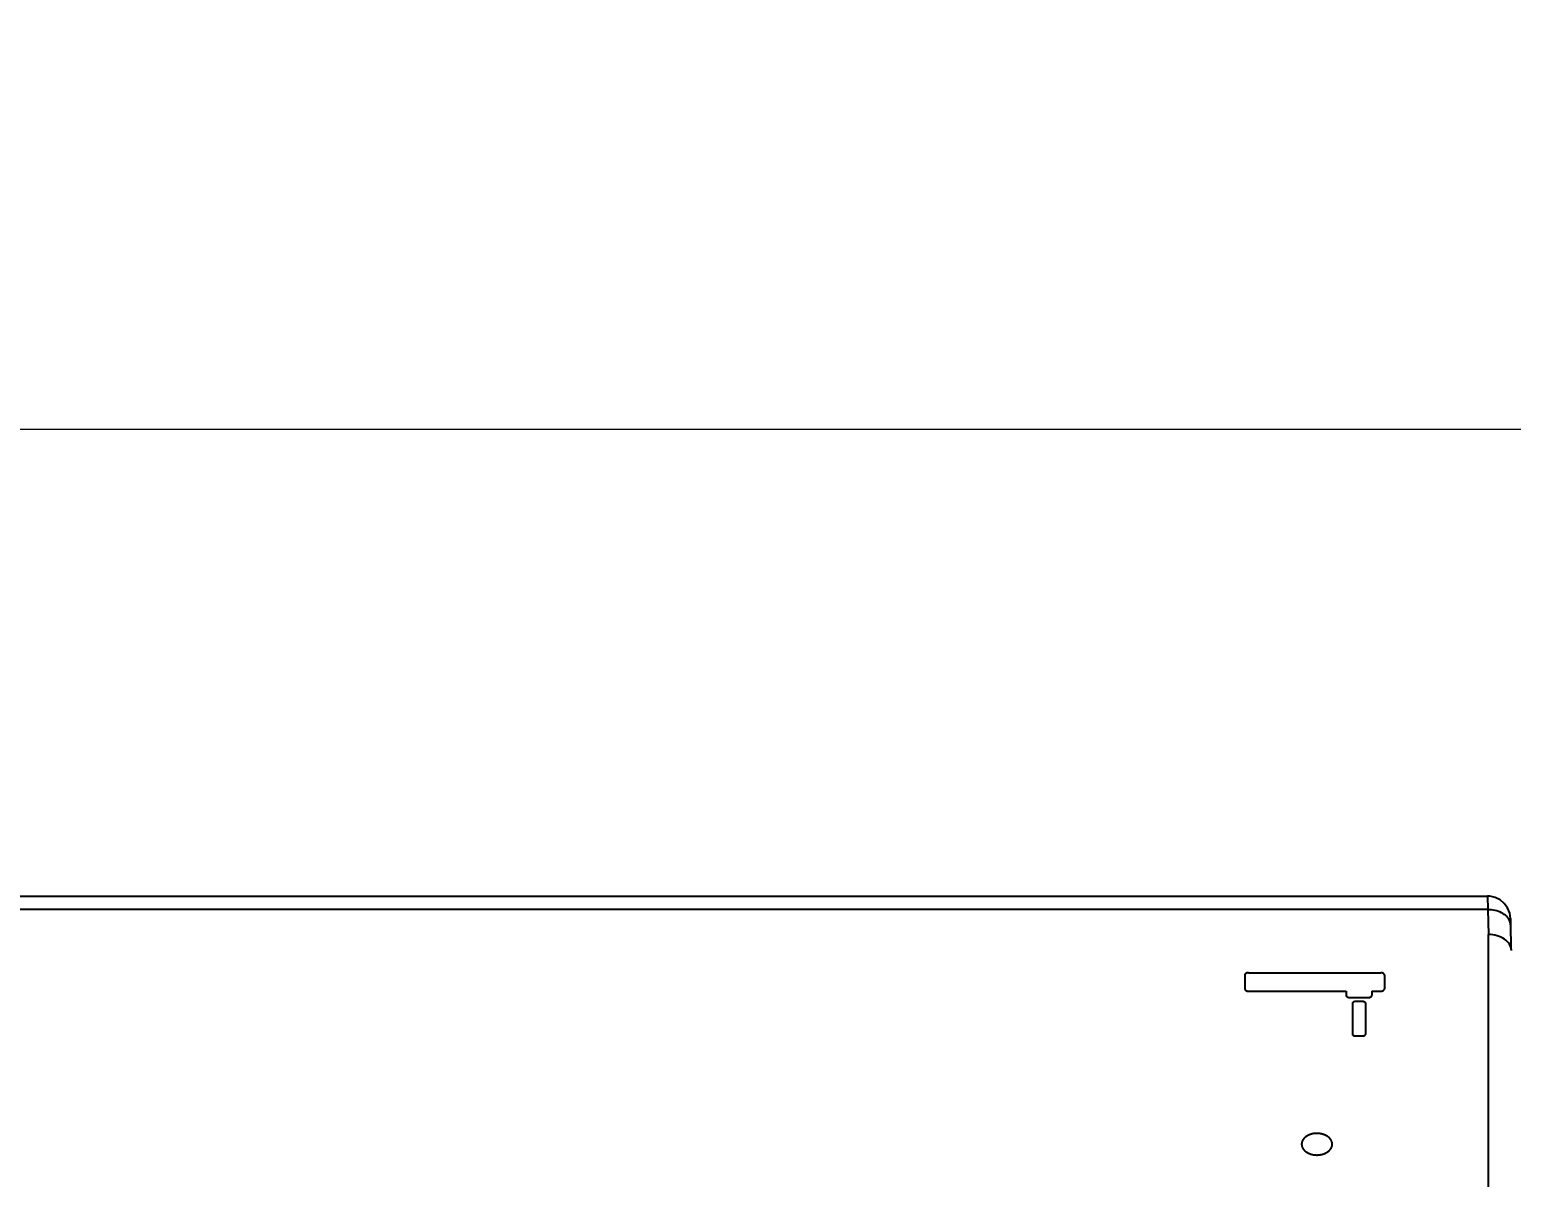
# Model space of a CAD drawing. Extents: x 300 to 2828, y 64 to 1916.
# Drawn here: x 1605.1 to 1701.6, y 659.4 to 734.2 of the extents above; entities that cross this region are included whole.
import ezdxf

# ---------------------------------------------------------------- set-up
doc = ezdxf.new("R2010")
doc.units = 0
doc.header["$LTSCALE"] = 10
doc.header["$MEASUREMENT"] = 0
doc.header["$PDMODE"] = 3
doc.header["$PDSIZE"] = -10
doc.layers.get('0').update_dxf_attribs({"linetype": 'CONTINUOUS'})
doc.layers.get('DEFPOINTS').update_dxf_attribs({"linetype": 'CONTINUOUS'})
doc.layers.add('DEF_LAYER_ASSEM_MEMBER', color=7, linetype='CONTINUOUS')
doc.styles.add('Daelim Dimension', font='')
doc.styles.get('Daelim Dimension').set_extended_font_data('나눔고딕')
doc.dimstyles.new('DEFAULT', dxfattribs={"dimscale": 2, "dimtxt": 2, "dimasz": 2, "dimexe": 0, "dimexo": 2, "dimgap": 1, "dimtad": 1, "dimdec": 1, "dimzin": 9, "dimdsep": 46, "dimtxsty": 'Daelim Dimension', "dimcen": 0.5, "dimclrd": 252, "dimclre": 252, "dimclrt": 3, "dimadec": 1, "dimazin": 0, "dimtfac": 1, "dimtdec": 1, "dimtix": 1, "dimtmove": 0, "dimatfit": 3, "dimfxl": 1, "dimtolj": 1, "dimtzin": 1, "dimlwd": 9, "dimlwe": 9, "dimarcsym": 0})

# ---------------------------------------------------------------- blocks, each defined once
blk = doc.blocks.new('*D5')
at = {"color": 5, "lineweight": 9, "ltscale": 0.5, "transparency": 16777216}
for p, q in [((1370.670260730747, 679.575548913368), (1370.670260730747, 710.1717796433732)), ((1734.270260730746, 679.575548913368), (1734.270260730746, 710.1717796433732)), ((1378.670260730747, 708.1717796433732), (1726.270260730746, 708.1717796433732))]:
    blk.add_line(p, q, dxfattribs=at)
at = {"color": 5, "ltscale": 0.5, "transparency": 16777216}
for points in [[(1378.670260730747, 709.5051129767065), (1378.670260730747, 706.8384463100398), (1370.670260730747, 708.1717796433732)], [(1726.270260730746, 709.5051129767065), (1726.270260730746, 706.8384463100398), (1734.270260730746, 708.1717796433732)]]:
    blk.add_solid(points, dxfattribs=at)
at = {"layer": 'DEFPOINTS', "color": 0, "ltscale": 0.5, "transparency": 16777216}
for p in [(1734.270260730746, 708.1717796433732), (1370.670260730747, 675.575548913368), (1734.270260730746, 675.575548913368)]:
    blk.add_point(p, dxfattribs=at)
at = {"color": 7, "ltscale": 0.5, "transparency": 16777216, "insert": (1552.470260730747, 721.0730671970213), "char_height": 20, "attachment_point": 5, "style": 'Daelim Dimension'}
blk.add_mtext('\\A1;364', dxfattribs=at)

msp = doc.modelspace()

# ---------------------------------------------------------------- linework, layer by layer
at = {"layer": 'DEF_LAYER_ASSEM_MEMBER', "color": 7, "linetype": 'Continuous'}
for p, q in [((1404.859210964146, 677.7454735817682), (1700.080776868047, 677.7454735817682)), ((1701.584837481346, 676.1406795781681), (1701.579695103847, 676.3041600185679)), ((1701.580195491246, 676.2870326101684), (1701.584637631646, 676.1034220086681)), ((1701.580696469446, 676.2752585043681), (1701.580197979647, 676.2870304588678)), ((1701.580934936147, 676.2682581603681), (1701.580696469446, 676.2752585043681)), ((1701.586921213046, 676.0668445436681), (1701.580934936147, 676.2682581603681)), ((1701.584637631646, 676.1034220086681), (1701.588012602446, 675.976137460068)), ((1701.593150423546, 675.8464035684683), (1701.584837481346, 676.1406795781681)), ((1701.593086414746, 675.8464671723682), (1701.586921213046, 676.0668445436681))]:
    msp.add_line(p, q, dxfattribs=at)
at = {"layer": 'DEF_LAYER_ASSEM_MEMBER', "color": 9, "linetype": 'Continuous'}
for p, q in [((1700.080776868047, 677.7454735817682), (1700.093691571746, 676.8667909159681)), ((1700.093691612646, 676.8667909159681), (1404.836536661747, 676.8667909159681)), ((1700.093691612646, 676.8667909159681), (1700.136399925647, 675.2411418736683))]:
    msp.add_line(p, q, dxfattribs=at)
at = {"layer": 'DEF_LAYER_ASSEM_MEMBER', "color": 4, "linetype": 'Continuous'}
for p, q in [((1684.502744119747, 672.7593639467682), (1693.137765663446, 672.7591707930678)), ((1684.270260730746, 672.5949785661678), (1684.270260730746, 671.7172872049678)), ((1693.370234343246, 672.5947999326681), (1693.370343958747, 671.717301725168)), ((1684.502736765646, 671.5529018241682), (1690.874272041446, 671.5529018241682)), ((1690.874272041446, 671.5529018241682), (1690.874272041446, 671.2890619065683)), ((1691.073537214247, 671.148160151668), (1692.354618089047, 671.148160151668)), ((1691.968425107746, 670.875199589068), (1691.459760185546, 670.875199589068)), ((1692.553883261846, 671.5529018241682), (1693.137867924747, 671.5529018241682)), ((1692.553883261846, 671.5529018241682), (1692.553883261846, 671.2890619065683)), ((1691.277100443747, 670.7460396470678), (1691.277100443747, 668.772866069768)), ((1692.151084849547, 668.772866069768), (1692.151084849547, 670.7460396470678)), ((1691.459760185546, 668.6437061277684), (1691.968425107746, 668.6437061277684))]:
    msp.add_line(p, q, dxfattribs=at)
at = {"layer": 'DEF_LAYER_ASSEM_MEMBER', "color": 7, "linetype": 'Continuous'}
msp.add_lwpolyline([(1701.580213130547, 676.2871338418681), (1701.526832004246, 676.6441866531682), (1701.389946068847, 676.9776725652682), (1701.177794329746, 677.268500766068), (1700.902499974947, 677.5003818290679), (1700.580170947047, 677.6599062819678), (1700.227807196546, 677.7382517153683), (1700.080790537746, 677.745473725568)], dxfattribs=at)
msp.add_arc((1059.504223760347, 658.166156716768), 642.3322356246, 1.431112776301344, 1.577275858316592, dxfattribs=at)
at = {"layer": 'DEF_LAYER_ASSEM_MEMBER', "color": 9, "linetype": 'Continuous'}
for points, start_tangent, end_tangent in [([(1701.536390019146, 676.1157487622681), (1700.997884666347, 676.6648119814681), (1700.570615351846, 676.8183273122681), (1700.093691537546, 676.8667936573684)], (-0.3740589058926528, 0.9274049465699392), (-0.9999045210858861, -0.01381841930195999)), ([(1701.593119441447, 675.8475573898681), (1701.536390019146, 676.1157487622681)], (-0.02762031365430595, 0.9996184863604904), (-0.3740589058409969, 0.927404946590774)), ([(1700.136385367247, 646.9522533728682), (1700.136399925647, 675.2411418736683)], (4.948939580854895e-11, 1), (0.0001059302524354731, 0.9999999943893908)), ([(1701.636129297847, 674.2084260836682), (1701.514459173346, 674.6092285861678), (1701.187652995947, 674.9454468472682), (1700.704351455947, 675.1670827888684), (1700.136414484147, 675.2411418736683)], (-0.0248146620360747, 0.9996920688632253), (-0.9999560540009232, -0.009374970234777511))]:
    msp.add_spline(points, degree=3, dxfattribs=dict(at, start_tangent=start_tangent, end_tangent=end_tangent))
at = {"layer": 'DEF_LAYER_ASSEM_MEMBER', "color": 4, "linetype": 'Continuous'}
for points, start_tangent, end_tangent in [([(1684.502744119747, 672.7593639467682), (1684.480166633847, 672.7577991047683), (1684.468877890946, 672.7570166837681), (1684.463233519446, 672.7566254732683), (1684.457589147947, 672.756234262768), (1684.452159733847, 672.7550752798679), (1684.446730319647, 672.7539162969679), (1684.435871491346, 672.7515983311678), (1684.425012663146, 672.7492803652681), (1684.419583248946, 672.748121382368), (1684.414153834846, 672.746962399468), (1684.409146182746, 672.745079789368), (1684.404138530647, 672.743197179368), (1684.394123226446, 672.7394319592681), (1684.384107922246, 672.7356667391682), (1684.379100270146, 672.7337841291683), (1684.374092618047, 672.7319015190678), (1684.369625613947, 672.7293163617678), (1684.365158609746, 672.7267312044678), (1684.356224601547, 672.7215608898678), (1684.347290593346, 672.7163905752682), (1684.342823589247, 672.7138054178681), (1684.338356585147, 672.7112202605681), (1684.334756622247, 672.7081214472682), (1684.331156659446, 672.7050226339679), (1684.323956733746, 672.6988250072682), (1684.316756808047, 672.692627380568), (1684.313156845147, 672.6895285672681), (1684.309556882347, 672.6864297538682), (1684.306876689646, 672.6828955221681), (1684.304196497047, 672.679361290368), (1684.298836111746, 672.6722928268682), (1684.293475726546, 672.665224363368), (1684.290795533846, 672.6616901316684), (1684.288115341247, 672.6581558998678), (1684.286457006546, 672.654320867468), (1684.284798671847, 672.6504858351682), (1684.281482002346, 672.6428157703681), (1684.278165332946, 672.635145705568), (1684.276506998247, 672.6313106732678), (1684.275677830846, 672.6293931570681), (1684.274848663547, 672.6274756408679), (1684.274561917746, 672.6254445736681), (1684.274275171947, 672.6234135064678), (1684.273701680346, 672.6193513721682), (1684.272554697146, 672.6112271034681), (1684.270260730746, 672.5949785660678)], (-0.9976066922481804, -0.06914396272737287), (-0.139793578771014, -0.9901806680269982)), ([(1693.370234343246, 672.5947999326681), (1693.367704836847, 672.6107332333681), (1693.366440083646, 672.6186998837679), (1693.365175330446, 672.6266665341682), (1693.364859142147, 672.6286581967679), (1693.364542953846, 672.6306498593681), (1693.362854295946, 672.634463422768), (1693.360989591246, 672.6382486926682), (1693.359124886546, 672.6420339624683), (1693.355395477146, 672.6496045021681), (1693.351666067746, 672.657175041868), (1693.349801363046, 672.6609603117681), (1693.347936658346, 672.6647455815682), (1693.342253563447, 672.6716540844682), (1693.336244854346, 672.6784522478683), (1693.330236145247, 672.6852504113681), (1693.324227436147, 672.6920485747678), (1693.321223081547, 672.6954476564679), (1693.319645218346, 672.6971103479682), (1693.317613239446, 672.698551943568), (1693.313549281646, 672.701435134868), (1693.309485323847, 672.704318326068), (1693.301357408146, 672.710084708468), (1693.293229492546, 672.715851090868), (1693.289165534746, 672.718734282168), (1693.285101576946, 672.721617473368), (1693.283069598046, 672.7230590689678), (1693.280723439046, 672.7241802907683), (1693.275926394347, 672.7263159430681), (1693.266332305046, 672.7305872477682), (1693.256738215746, 672.7348585524678), (1693.247144126447, 672.7391298571683), (1693.237392915347, 672.7431712847683), (1693.232045944446, 672.7445023672681), (1693.226698973447, 672.7458334496678), (1693.216005031547, 672.7484956145681), (1693.205311089646, 672.751157779468), (1693.194617147746, 672.7538199443679), (1693.189217336746, 672.755026652168), (1693.183500485047, 672.7554871122679), (1693.172066781747, 672.7564080324682), (1693.160633078347, 672.7573289526681), (1693.137765671746, 672.7591707930678)], (-0.1567923984603766, 0.9876315830232661), (-0.9967720014610733, 0.08028435154677577)), ([(1684.270260730746, 671.7172872049678), (1684.272474465747, 671.7013225610681), (1684.273581333246, 671.6933402390678), (1684.274134766947, 671.6893490780681), (1684.274411483847, 671.687353497668), (1684.274688200646, 671.685357917168), (1684.275507811246, 671.683438347668), (1684.276327421846, 671.6815187782681), (1684.277966642946, 671.6776796393679), (1684.281245085147, 671.6700013615682), (1684.284523527447, 671.6623230837681), (1684.286162748547, 671.6584839448678), (1684.287801969647, 671.654644805968), (1684.290464540747, 671.651103920768), (1684.293127111746, 671.647563035568), (1684.298452253947, 671.6404812651681), (1684.303777396046, 671.6333994947681), (1684.306439967146, 671.6298586095681), (1684.309102538246, 671.6263177243682), (1684.312758644046, 671.6231591572678), (1684.316414749847, 671.6200005901683), (1684.323726961546, 671.6136834559684), (1684.331039173246, 671.607366321668), (1684.334695279047, 671.604207754568), (1684.338351384846, 671.6010491874681), (1684.342733882646, 671.5985037273681), (1684.347116380347, 671.5959582672681), (1684.355881375747, 671.590867346968), (1684.364646371246, 671.585776426768), (1684.369028868946, 671.583230966668), (1684.373411366746, 671.580685506568), (1684.378409609947, 671.5787904359681), (1684.383407853247, 671.5768953653678), (1684.393404339746, 671.5731052241681), (1684.403400826247, 671.569315083068), (1684.408399069547, 671.5674200124681), (1684.413397312747, 671.5655249418678), (1684.418820920046, 671.5643524434681), (1684.424244527346, 671.563179945068), (1684.435091741846, 671.5608349482682), (1684.445938956347, 671.5584899514679), (1684.451362563647, 671.5573174530682), (1684.456786170846, 671.5561449546681), (1684.462529996447, 671.5557395633678), (1684.468273822147, 671.5553341720679), (1684.479761473347, 671.5545233893681), (1684.502736775846, 671.5529018241682)], (0.1373506544434078, -0.990522487237906), (0.9975185956102505, -0.07040349005378854)), ([(1690.874272041446, 671.2890619065683), (1690.876169528646, 671.275377926168), (1690.877118272146, 671.2685359358679), (1690.877592643946, 671.265114940768), (1690.878067015746, 671.261693945668), (1690.879472062447, 671.2584032551681), (1690.880877109047, 671.2551125646678), (1690.883687202446, 671.2485311837681), (1690.886497295747, 671.241949802768), (1690.887902342447, 671.2386591122681), (1690.889307389146, 671.2353684218679), (1690.891589592846, 671.2323333773684), (1690.893871796646, 671.229298332868), (1690.898436204247, 671.2232282439682), (1690.903000611747, 671.2171581550683), (1690.905282815546, 671.214123110668), (1690.907565019347, 671.211088066168), (1690.910698824346, 671.2083807228682), (1690.913832629346, 671.205673379668), (1690.920100239346, 671.200258693168), (1690.926367849347, 671.1948440066681), (1690.929501654346, 671.1921366634679), (1690.932635459346, 671.1894293202681), (1690.936391885947, 671.1872474972679), (1690.940148312546, 671.1850656742681), (1690.947661165846, 671.1807020283682), (1690.955174019047, 671.1763383824682), (1690.958930445646, 671.174156559568), (1690.962686872347, 671.1719747365678), (1690.966971080846, 671.1703503903682), (1690.971255289347, 671.1687260441681), (1690.979823706346, 671.165477351668), (1690.988392123346, 671.1622286592683), (1690.992676331847, 671.1606043130678), (1690.996960540346, 671.1589799668682), (1691.001609346646, 671.1579749682678), (1691.006258152847, 671.1569699695683), (1691.015555765247, 671.154959972368), (1691.024853377746, 671.1529499750682), (1691.029502183947, 671.1519449764683), (1691.034150990147, 671.1509399777678), (1691.039074269247, 671.1505924995681), (1691.043997548346, 671.1502450212683), (1691.053844106546, 671.1495500647679), (1691.073537222947, 671.148160151668)], (0.1373506543799971, -0.9905224872466989), (0.9975185956254587, -0.07040348983830771)), ([(1691.459760185546, 670.875199589068), (1691.442020787247, 670.8739696735684), (1691.433151088146, 670.8733547158681), (1691.428716238647, 670.873047236968), (1691.424281389046, 670.8727397580678), (1691.420015461547, 670.8718290332681), (1691.415749534046, 670.8709183083683), (1691.407217679046, 670.869096858668), (1691.398685824046, 670.867275408868), (1691.394419896546, 670.8663646840678), (1691.390153968946, 670.865453959168), (1691.386219451346, 670.863974677568), (1691.382284933746, 670.8624953959679), (1691.374415898547, 670.8595368326678), (1691.366546863247, 670.8565782694682), (1691.362612345647, 670.8550989878681), (1691.358677828046, 670.8536197062681), (1691.355168129946, 670.851588432668), (1691.351658431946, 670.849557159168), (1691.344639035746, 670.8454946120683), (1691.337619639646, 670.8414320650681), (1691.334109941546, 670.839400791468), (1691.330600243446, 670.837369517968), (1691.327771810147, 670.8349346727682), (1691.324943376846, 670.832499827568), (1691.319286510247, 670.827630137268), (1691.313629643646, 670.822760446868), (1691.310801210246, 670.8203256016682), (1691.307972776946, 670.817890756568), (1691.305867035546, 670.8151138130679), (1691.303761294147, 670.8123368695678), (1691.299549811346, 670.8067829825682), (1691.295338328546, 670.8012290956681), (1691.293232587147, 670.798452152168), (1691.291126845747, 670.795675208668), (1691.289824003247, 670.7926619397681), (1691.288521160747, 670.7896486709678), (1691.285915475847, 670.7836221331681), (1691.283309790846, 670.777595595468), (1691.282006948446, 670.7745823265682), (1691.280704105946, 670.7715690576679), (1691.280253648146, 670.7683778806681), (1691.279803190446, 670.765186703668), (1691.278902274846, 670.758804349568), (1691.277100443747, 670.7460396414681)], (-0.9976051379573542, -0.06916638432857732), (-0.1397716159892991, -0.9901837684812552)), ([(1692.151084849547, 670.7460396470678), (1692.149345486346, 670.758583295868), (1692.148475804647, 670.7648551202683), (1692.148040963847, 670.7679910324678), (1692.147606123046, 670.7711269446681), (1692.146318163647, 670.774143410868), (1692.145030204146, 670.7771598771678), (1692.142454285246, 670.783192809768), (1692.139878366347, 670.7892257422682), (1692.138590406946, 670.792242208568), (1692.137302447446, 670.7952586747679), (1692.135210427347, 670.798040798868), (1692.133118407246, 670.8008229229681), (1692.128934366946, 670.8063871711684), (1692.124750326746, 670.8119514193681), (1692.122658306646, 670.8147335434678), (1692.120566286446, 670.8175156674679), (1692.117693631847, 670.819997398768), (1692.114820977346, 670.8224791300681), (1692.109075668146, 670.827442592768), (1692.103330358947, 670.8324060553678), (1692.100457704346, 670.8348877866683), (1692.097585049847, 670.837369517968), (1692.094141658746, 670.8393695223681), (1692.090698267647, 670.8413695266681), (1692.083811485546, 670.8453695354683), (1692.076924703346, 670.849369544168), (1692.073481312347, 670.8513695485681), (1692.070037921246, 670.8533695529682), (1692.066110730046, 670.8548585369681), (1692.062183538947, 670.8563475210681), (1692.054329156647, 670.8593254890679), (1692.046474774447, 670.8623034571683), (1692.042547583247, 670.8637924411678), (1692.038620392147, 670.8652814251682), (1692.034358986446, 670.866202673968), (1692.030097580746, 670.8671239226678), (1692.021574769346, 670.8689664201684), (1692.013051957947, 670.870808917668), (1692.008790552246, 670.8717301664683), (1692.004529146546, 670.8726514151681), (1692.000016140646, 670.8729699368678), (1691.995503134847, 670.873288458668), (1691.986477123146, 670.8739255021683), (1691.968425099747, 670.875199589068)], (-0.1373506540975312, 0.990522487285867), (-0.9975185956238655, 0.07040348986088166)), ([(1692.354618089047, 671.148160151668), (1692.373970159847, 671.1495018776682), (1692.383646195246, 671.150172740668), (1692.388484212947, 671.150508172168), (1692.393322230646, 671.1508436036684), (1692.397975969746, 671.151837121768), (1692.402629708846, 671.1528306397681), (1692.411937187046, 671.1548176758679), (1692.421244665246, 671.1568047118681), (1692.425898404347, 671.1577982299677), (1692.430552143447, 671.1587917479683), (1692.434844344546, 671.1604055097678), (1692.439136545546, 671.1620192714681), (1692.447720947647, 671.165246795068), (1692.456305349646, 671.1684743185679), (1692.460597550746, 671.1700880802682), (1692.464889751747, 671.1717018420682), (1692.468718513247, 671.1739177768682), (1692.472547274846, 671.1761337115681), (1692.480204797847, 671.1805655811681), (1692.487862320947, 671.1849974506681), (1692.491691082446, 671.1872133854681), (1692.495519844046, 671.1894293202681), (1692.498605407647, 671.1920855149683), (1692.501690971246, 671.194741709668), (1692.507862098446, 671.200054099168), (1692.514033225646, 671.205366488668), (1692.517118789346, 671.2080226833677), (1692.520204352947, 671.210678878168), (1692.522501525347, 671.2137082709678), (1692.524798697846, 671.2167376638681), (1692.529393042747, 671.2227964496678), (1692.533987387646, 671.228855235468), (1692.536284560046, 671.2318846283679), (1692.538581732546, 671.2349140212682), (1692.540003015246, 671.238201223668), (1692.541424297846, 671.2414884260679), (1692.544266863246, 671.2480628308681), (1692.547109428646, 671.2546372356683), (1692.548530711346, 671.2579244380681), (1692.549951994046, 671.261211640468), (1692.550443402547, 671.2646929244684), (1692.550934811047, 671.2681742085679), (1692.551917627946, 671.2751367766682), (1692.553883261846, 671.2890619127684)], (0.9976051379401458, 0.06916638457677853), (0.139771616050807, 0.9901837684725728)), ([(1693.137867924747, 671.5529018241682), (1693.160445340647, 671.5544671711682), (1693.171734048546, 671.5552498446682), (1693.177378402547, 671.5556411814678), (1693.183022756547, 671.5560325181677), (1693.188452118846, 671.5571916225681), (1693.193881481046, 671.558350726968), (1693.204740205646, 671.5606689356682), (1693.215598930247, 671.562987144468), (1693.221028292547, 671.5641462487683), (1693.226457654846, 671.5653053531678), (1693.231465222646, 671.567188075268), (1693.236472790546, 671.5690707972681), (1693.246487926347, 671.5728362413683), (1693.256503062047, 671.5766016854682), (1693.261510629947, 671.5784844075679), (1693.266518197847, 671.580367129668), (1693.270985086246, 671.5829523868679), (1693.275451974746, 671.5855376440682), (1693.284385751646, 671.5907081585683), (1693.293319528546, 671.595878672968), (1693.297786417047, 671.5984639302678), (1693.302253305447, 671.6010491874681), (1693.305853129646, 671.6041480813683), (1693.309452953846, 671.607246975168), (1693.316652602346, 671.6134447628683), (1693.323852250747, 671.6196425506678), (1693.327452074946, 671.6227414444679), (1693.331051899146, 671.6258403383681), (1693.333731933747, 671.629374630068), (1693.336411968247, 671.6329089217679), (1693.341772037247, 671.6399775051682), (1693.347132106347, 671.647046088568), (1693.349812140846, 671.6505803802684), (1693.352492175346, 671.6541146719683), (1693.354150338546, 671.6579497414682), (1693.355808501646, 671.6617848109681), (1693.359124827947, 671.6694549498679), (1693.362441154246, 671.6771250888678), (1693.364099317346, 671.6809601582681), (1693.364928398947, 671.6828776930679), (1693.365757480546, 671.6847952277681), (1693.366044135446, 671.6868268843682), (1693.366330790247, 671.6888585408678), (1693.366904100046, 671.6929218540681), (1693.368050719646, 671.7010484803682), (1693.370343958747, 671.7173017329678)], (0.9976051379485724, 0.06916638445523743), (0.1397103709965536, 0.9901924117241081)), ([(1691.277100443747, 668.772866069768), (1691.278839806947, 668.7603224209679), (1691.279709488547, 668.754050596568), (1691.280144329346, 668.7509146844682), (1691.280579170146, 668.7477787722682), (1691.281867129647, 668.7447623059679), (1691.283155089046, 668.741745839668), (1691.285731008047, 668.7357129071679), (1691.288306926946, 668.7296799745682), (1691.289594886347, 668.7266635083679), (1691.290882845846, 668.723647042068), (1691.292974865947, 668.7208649179684), (1691.295066886046, 668.7180827938682), (1691.299250926346, 668.712518545668), (1691.303434966546, 668.7069542975678), (1691.305526986647, 668.7041721734681), (1691.307619006846, 668.701390049368), (1691.310491661346, 668.6989083180679), (1691.313364315947, 668.6964265867682), (1691.319109625146, 668.691463124168), (1691.324854934347, 668.6864996615682), (1691.327727588946, 668.684017930168), (1691.330600243446, 668.6815361988683), (1691.334043634547, 668.6795361945678), (1691.337487025646, 668.6775361901682), (1691.344373807746, 668.673536181368), (1691.351260589946, 668.6695361726679), (1691.354703980947, 668.6675361682683), (1691.358147372046, 668.6655361638682), (1691.362074563147, 668.6640471798682), (1691.366001754347, 668.6625581958679), (1691.373856136547, 668.659580227768), (1691.381710518847, 668.656602259668), (1691.385637709946, 668.6551132756681), (1691.389564901147, 668.6536242916682), (1691.393826306846, 668.6527030428679), (1691.398087712546, 668.6517817941681), (1691.406610523947, 668.649939296668), (1691.415133335346, 668.6480967991683), (1691.419394741046, 668.6471755504681), (1691.423656146746, 668.6462543016678), (1691.428169152646, 668.6459357799681), (1691.432682158447, 668.6456172581679), (1691.441708170146, 668.6449802147681), (1691.459760193446, 668.6437061277684)], (0.1373506540975312, -0.990522487285867), (0.9975185956238655, -0.07040348986088166)), ([(1691.968425107746, 668.6437061277684), (1691.986164505947, 668.644936043268), (1691.995034205147, 668.6455510010683), (1691.999469054647, 668.6458584798684), (1692.003903904246, 668.646165958768), (1692.008169831747, 668.6470766836683), (1692.012435759246, 668.647987408468), (1692.020967614246, 668.649808858268), (1692.029499469246, 668.6516303079679), (1692.033765396747, 668.6525410327681), (1692.038031324346, 668.6534517576683), (1692.041965841946, 668.6549310392679), (1692.045900359547, 668.656410320868), (1692.053769394747, 668.6593688841681), (1692.061638430047, 668.6623274473682), (1692.065572947646, 668.6638067289678), (1692.069507465246, 668.6652860105678), (1692.073017163346, 668.6673172841683), (1692.076526861346, 668.669348557668), (1692.083546257546, 668.6734111047681), (1692.090565653647, 668.6774736518682), (1692.094075351747, 668.6795049253678), (1692.097585049847, 668.6815361988683), (1692.100413483146, 668.6839710440681), (1692.103241916446, 668.6864058892679), (1692.108898783047, 668.6912755795684), (1692.114555649646, 668.6961452699679), (1692.117384082947, 668.6985801151682), (1692.120212516347, 668.701014960368), (1692.122318257746, 668.703791903768), (1692.124423999146, 668.706568847268), (1692.128635481946, 668.7121227342682), (1692.132846964746, 668.7176766211678), (1692.134952706146, 668.7204535646679), (1692.137058447547, 668.723230508168), (1692.138361290047, 668.7262437770678), (1692.139664132547, 668.7292570459681), (1692.142269817446, 668.7352835836682), (1692.144875502446, 668.7413101213679), (1692.146178344846, 668.7443233902682), (1692.147481187346, 668.747336659168), (1692.147931645146, 668.7505278361682), (1692.148382102846, 668.7537190131679), (1692.149283018447, 668.7601013672679), (1692.151084849547, 668.7728660753683)], (0.9976051379573542, 0.06916638432857732), (0.1397716159892991, 0.9901837684812552)), ([(1689.970260730747, 661.5869666801682), (1689.965499519546, 661.621302786968), (1689.960738308346, 661.6556388936679), (1689.958357702847, 661.6728069470682), (1689.955977097247, 661.6899750003681), (1689.954786794446, 661.6985590270679), (1689.953596491646, 661.707143053768), (1689.952406188846, 661.7157270804682), (1689.951811037446, 661.7200190937683), (1689.951513461746, 661.7221651004684), (1689.951215886047, 661.7243111070684), (1689.950334493546, 661.7263753730681), (1689.949453101046, 661.7284396389678), (1689.947690315946, 661.732568170868), (1689.944164745847, 661.7408252346681), (1689.940639175746, 661.7490822983682), (1689.937113605647, 661.7573393621678), (1689.930062465447, 661.773853489768), (1689.923011325247, 661.7903676172682), (1689.915960184946, 661.8068817447679), (1689.908909044746, 661.8233958723681), (1689.905383474647, 661.8316529361682), (1689.901857904546, 661.8399099998678), (1689.898332334446, 661.8481670636684), (1689.896569549347, 661.8522955955682), (1689.895688156846, 661.8543598614679), (1689.894806764346, 661.856424127468), (1689.893375126946, 661.8583280253679), (1689.891943489547, 661.8602319233678), (1689.889080214747, 661.864039719268), (1689.883353665246, 661.8716553111681), (1689.877627115646, 661.8792709030681), (1689.871900566146, 661.8868864948681), (1689.860447466947, 661.9021176786682), (1689.848994367846, 661.9173488623683), (1689.837541268746, 661.9325800461684), (1689.826088169646, 661.947811229868), (1689.820361620147, 661.955426821768), (1689.814635070546, 661.963042413568), (1689.808908520946, 661.9706580054681), (1689.806045246246, 661.9744658013678), (1689.804613608846, 661.9763696993682), (1689.803181971447, 661.9782735973681), (1689.801216120547, 661.979971926768), (1689.799250269547, 661.981670256168), (1689.795318567747, 661.9850669149682), (1689.787455163947, 661.9918602326679), (1689.779591760247, 661.9986535503681), (1689.771728356547, 662.0054468680682), (1689.756001549147, 662.0190335033681), (1689.740274741647, 662.0326201387679), (1689.724547934247, 662.0462067741682), (1689.708821126746, 662.059793409468), (1689.700957723046, 662.0665867271682), (1689.693094319346, 662.0733800448679), (1689.685230915646, 662.0801733625681), (1689.681299213746, 662.0835700213684), (1689.677367511946, 662.0869666801682), (1689.672654662947, 662.0897040162681), (1689.667941814046, 662.092441352268), (1689.658516116146, 662.0979160243678), (1689.649090418346, 662.1033906964681), (1689.639664720446, 662.1088653685683), (1689.620813324747, 662.1198147126679), (1689.601961929046, 662.130764056868), (1689.583110533346, 662.141713400968), (1689.564259137647, 662.1526627451681), (1689.545407741947, 662.1636120893681), (1689.535982044047, 662.169086761468), (1689.531269195146, 662.1718240974678), (1689.526556346247, 662.1745614334682), (1689.521181337047, 662.1765993538684), (1689.515806327946, 662.1786372742681), (1689.505056309646, 662.182713114968), (1689.483556273046, 662.1908647964683), (1689.462056236447, 662.1990164778681), (1689.440556199847, 662.2071681593679), (1689.419056163146, 662.2153198407682), (1689.397556126547, 662.223471522268), (1689.376056089947, 662.2316232037683), (1689.365306071647, 662.2356990444678), (1689.359931062546, 662.237736964868), (1689.354556053346, 662.2397748851681), (1689.348723616446, 662.2410357661684), (1689.342891179447, 662.2422966470681), (1689.331226305546, 662.2448184089681), (1689.307896557847, 662.249861932668), (1689.284566810047, 662.2549054564679), (1689.261237062247, 662.2599489801678), (1689.237907314446, 662.2649925039682), (1689.214577566646, 662.2700360276681), (1689.191247818846, 662.275079551468), (1689.179582944946, 662.277601313268), (1689.173750508046, 662.2788621942682), (1689.167918071047, 662.2801230751679), (1689.161741279246, 662.2805590247681), (1689.155564487347, 662.2809949743678), (1689.143210903546, 662.2818668734681), (1689.118503736046, 662.2836106717677), (1689.093796568447, 662.2853544700683), (1689.069089400946, 662.287098268268), (1689.044382233346, 662.2888420665681), (1689.019675065847, 662.2905858648683), (1688.994967898246, 662.292329663168), (1688.982614314446, 662.2932015622682), (1688.976437522646, 662.2936375118679), (1688.970260730747, 662.294073461368), (1688.964190907247, 662.2936526257681), (1688.958121083746, 662.2932317902678), (1688.945981436846, 662.2923901190679), (1688.921702142946, 662.2907067766682), (1688.897422849047, 662.2890234343681), (1688.873143555147, 662.287340091968), (1688.848864261247, 662.2856567496683), (1688.824584967346, 662.2839734072681), (1688.800305673446, 662.282290064968), (1688.788166026447, 662.2814483937682), (1688.782096202947, 662.2810275581678), (1688.776026379547, 662.2806067225683), (1688.770187753746, 662.279360245368), (1688.764349127946, 662.2781137680681), (1688.752671876346, 662.2756208135679), (1688.729317373246, 662.2706349044684), (1688.705962870047, 662.2656489953679), (1688.682608366946, 662.2606630863684), (1688.659253863746, 662.2556771772679), (1688.635899360647, 662.2506912682679), (1688.612544857546, 662.2457053591679), (1688.600867605947, 662.2432124046682), (1688.595028980146, 662.2419659273683), (1688.589190354347, 662.2407194500684), (1688.583805317746, 662.238694809068), (1688.578420281047, 662.236670168068), (1688.567650207746, 662.2326208860682), (1688.546110061147, 662.2245223219679), (1688.524569914547, 662.2164237579682), (1688.503029767946, 662.208325193868), (1688.481489621346, 662.2002266298678), (1688.459949474747, 662.192128065768), (1688.438409328046, 662.1840295017682), (1688.427639254747, 662.1799802197679), (1688.422254218146, 662.177955578768), (1688.416869181446, 662.175930937668), (1688.412065580447, 662.1731508046678), (1688.407261979447, 662.170370671668), (1688.397654777446, 662.164810405568), (1688.378440373447, 662.153689873368), (1688.359225969446, 662.1425693411684), (1688.340011565546, 662.1314488089683), (1688.320797161546, 662.1203282767683), (1688.301582757547, 662.1092077445683), (1688.291975555546, 662.1036474784678), (1688.282368353547, 662.0980872123682), (1688.272761151546, 662.0925269462678), (1688.267957550547, 662.089746813268), (1688.263153949546, 662.0869666801682), (1688.259282771747, 662.0836341927679), (1688.255411594046, 662.0803017053681), (1688.247669238547, 662.073636730468), (1688.239926883046, 662.0669717555684), (1688.232184527547, 662.0603067807679), (1688.216699816546, 662.0469768309681), (1688.201215105446, 662.0336468812679), (1688.185730394447, 662.0203169314682), (1688.170245683447, 662.006986981768), (1688.162503327947, 662.0003220068684), (1688.154760972446, 661.9936570320679), (1688.147018616947, 661.9869920571682), (1688.143147439146, 661.9836595696679), (1688.141211850346, 661.9819933259678), (1688.139276261446, 661.9803270822681), (1688.137835234147, 661.9784267295681), (1688.136394206846, 661.9765263768682), (1688.133512152247, 661.9727256714682), (1688.127748042947, 661.9651242605678), (1688.121983933747, 661.9575228497679), (1688.116219824446, 661.949921438968), (1688.104691606046, 661.9347186172681), (1688.093163387547, 661.9195157955683), (1688.081635169047, 661.904312973868), (1688.070106950546, 661.8891101521681), (1688.064342841346, 661.8815087413682), (1688.058578732046, 661.8739073305678), (1688.052814622847, 661.8663059196679), (1688.049932568246, 661.8625052142679), (1688.048491540947, 661.8606048615679), (1688.047050513647, 661.858704508868), (1688.046158936146, 661.8566424309683), (1688.045267358646, 661.8545803531679), (1688.043484203746, 661.8504561973682), (1688.039917893946, 661.842207885968), (1688.036351584047, 661.8339595745683), (1688.032785274246, 661.8257112631682), (1688.025652654547, 661.8092146402678), (1688.018520034846, 661.7927180173683), (1688.011387415146, 661.776221394568), (1688.004254795447, 661.7597247716681), (1688.000688485646, 661.7514764602683), (1687.997122175746, 661.7432281487681), (1687.993555865947, 661.734979837368), (1687.991772711046, 661.7308556816679), (1687.990881133547, 661.7287936037683), (1687.989989556046, 661.7267315259678), (1687.989681293246, 661.724547699268), (1687.989373030347, 661.7223638725682), (1687.988756504547, 661.7179962192681), (1687.987523452947, 661.7092609124679), (1687.986290401347, 661.7005256057682), (1687.985057349747, 661.6917902990681), (1687.982591246546, 661.6743196855678), (1687.980125143446, 661.6568490721684), (1687.975192937046, 661.6219078452682), (1687.970260730747, 661.586966618368)], (-0.1373506542621361, 0.9905224872630419), (-0.1397715856186275, -0.9901837727682952)), ([(1687.970260730747, 661.5869666801682), (1687.975021941846, 661.5526305734684), (1687.979783153046, 661.5182944667681), (1687.982163758647, 661.5011264133682), (1687.984544364247, 661.4839583600678), (1687.985734666946, 661.4753743333681), (1687.986924969746, 661.4667903066684), (1687.988115272547, 661.4582062799682), (1687.988710423946, 661.4539142666681), (1687.989007999646, 661.451768259968), (1687.989305575347, 661.449622253368), (1687.990186967847, 661.4475579873679), (1687.991068360446, 661.4454937214678), (1687.992831145446, 661.4413651895684), (1687.996356715547, 661.4331081257678), (1687.999882285646, 661.4248510619682), (1688.003407855846, 661.4165939982681), (1688.010458996046, 661.4000798706679), (1688.017510136246, 661.3835657431682), (1688.024561276447, 661.367051615568), (1688.031612416646, 661.3505374880679), (1688.035137986747, 661.3422804242682), (1688.038663556846, 661.3340233605682), (1688.042189127047, 661.325766296768), (1688.043951912047, 661.3216377648678), (1688.044833304547, 661.3195734989681), (1688.045714697146, 661.317509232968), (1688.047146334446, 661.3156053350681), (1688.048577971846, 661.3137014370682), (1688.051441246646, 661.309893641168), (1688.057167796247, 661.3022780492684), (1688.062894345746, 661.2946624573678), (1688.068620895346, 661.2870468654683), (1688.080073994447, 661.2718156817682), (1688.091527093546, 661.2565844980682), (1688.102980192647, 661.241353314268), (1688.114433291747, 661.226122130568), (1688.120159841347, 661.218506538668), (1688.125886390847, 661.210890946868), (1688.131612940446, 661.2032753549684), (1688.134476215246, 661.1994675590681), (1688.135907852646, 661.1975636610678), (1688.137339490046, 661.1956597630679), (1688.139305340947, 661.1939614336679), (1688.141271191846, 661.192263104268), (1688.145202893746, 661.1888664453681), (1688.153066297446, 661.182073127768), (1688.160929701147, 661.1752798100679), (1688.168793104847, 661.1684864923682), (1688.184519912347, 661.1548998569679), (1688.200246719747, 661.141313221668), (1688.215973527247, 661.1277265862682), (1688.231700334647, 661.1141399509679), (1688.239563738347, 661.1073466332682), (1688.247427142046, 661.100553315568), (1688.255290545846, 661.0937599978679), (1688.259222247646, 661.0903633390681), (1688.263153949546, 661.0869666801682), (1688.267866798446, 661.0842293441683), (1688.272579647346, 661.081492008168), (1688.282005345246, 661.0760173360682), (1688.291431043147, 661.0705426639679), (1688.300856740947, 661.0650679918681), (1688.319708136647, 661.0541186477681), (1688.338559532347, 661.043169303568), (1688.357410928047, 661.0322199593684), (1688.376262323747, 661.0212706152679), (1688.395113719547, 661.0103212710683), (1688.404539417347, 661.004846598968), (1688.409252266246, 661.0021092629681), (1688.413965115246, 660.9993719269678), (1688.419340124347, 660.997334006568), (1688.424715133546, 660.9952960861683), (1688.435465151847, 660.991220245468), (1688.456965188446, 660.9830685639681), (1688.478465225047, 660.9749168825683), (1688.499965261647, 660.966765201068), (1688.521465298246, 660.9586135196678), (1688.542965334846, 660.9504618381679), (1688.564465371447, 660.9423101566681), (1688.575215389747, 660.9382343159682), (1688.580590398946, 660.936196395568), (1688.585965408046, 660.9341584752683), (1688.591797845047, 660.9328975942681), (1688.597630281947, 660.9316367133679), (1688.609295155846, 660.9291149514684), (1688.632624903647, 660.924071427768), (1688.655954651447, 660.9190279039681), (1688.679284399247, 660.9139843802682), (1688.702614146946, 660.9089408564678), (1688.725943894746, 660.9038973327679), (1688.749273642547, 660.8988538089679), (1688.760938516446, 660.896332047068), (1688.766770953347, 660.8950711661682), (1688.772603390347, 660.893810285268), (1688.778780182246, 660.8933743356683), (1688.784956974146, 660.8929383860682), (1688.797310557846, 660.8920664869684), (1688.822017725447, 660.8903226886678), (1688.846724892947, 660.8885788903681), (1688.871432060546, 660.886835092168), (1688.896139228047, 660.8850912938678), (1688.920846395646, 660.8833474955682), (1688.945553563146, 660.881603697268), (1688.957907146947, 660.8807317981682), (1688.964083938846, 660.880295848568), (1688.970260730747, 660.8798598990679), (1688.976330554146, 660.8802807345683), (1688.982400377646, 660.8807015701682), (1688.994540024647, 660.881543241368), (1689.018819318546, 660.8832265837682), (1689.043098612446, 660.8849099260678), (1689.067377906347, 660.886593268468), (1689.091657200247, 660.8882766107681), (1689.115936494146, 660.8899599531678), (1689.140215788046, 660.8916432954684), (1689.152355434946, 660.8924849666682), (1689.158425258447, 660.8929058022682), (1689.164495081947, 660.8933266378681), (1689.170333707747, 660.8945731150679), (1689.176172333546, 660.8958195923678), (1689.187849585046, 660.898312546868), (1689.211204088246, 660.9032984559681), (1689.234558591347, 660.908284364968), (1689.257913094546, 660.913270274068), (1689.281267597646, 660.9182561831681), (1689.304622100747, 660.923242092168), (1689.327976603946, 660.928228001268), (1689.339653855547, 660.9307209557683), (1689.345492481246, 660.9319674330682), (1689.351331107046, 660.9332139103681), (1689.356716143746, 660.935238551368), (1689.362101180347, 660.9372631923679), (1689.372871253646, 660.9413124743678), (1689.394411400247, 660.949411038468), (1689.415951546946, 660.9575096024682), (1689.437491693546, 660.965608166568), (1689.459031840147, 660.9737067305678), (1689.480571986747, 660.981805294668), (1689.502112133346, 660.9899038586682), (1689.512882206647, 660.993953140668), (1689.518267243346, 660.995977781668), (1689.523652279946, 660.9980024226679), (1689.528455880947, 661.0007825557682), (1689.533259481946, 661.0035626887679), (1689.542866683947, 661.009122954868), (1689.562081087947, 661.020243487068), (1689.581295491946, 661.031364019268), (1689.600509895946, 661.0424845514681), (1689.619724299946, 661.0536050836681), (1689.638938703947, 661.0647256158682), (1689.648545905946, 661.0702858819682), (1689.658153107947, 661.0758461480682), (1689.667760309947, 661.0814064141678), (1689.672563910947, 661.084186547168), (1689.677367511946, 661.0869666801682), (1689.681238689647, 661.090299167668), (1689.685109867446, 661.0936316550678), (1689.692852222947, 661.1002966299679), (1689.700594578446, 661.106961604868), (1689.708336933947, 661.1136265796681), (1689.723821644946, 661.1269565294679), (1689.739306355946, 661.140286479168), (1689.754791066946, 661.1536164289682), (1689.770275777947, 661.166946378668), (1689.778018133446, 661.173611353568), (1689.785760488946, 661.1802763283681), (1689.793502844447, 661.1869413032682), (1689.797374022246, 661.190273790668), (1689.799309611146, 661.1919400344682), (1689.801245199946, 661.1936062781679), (1689.802686227347, 661.1955066308683), (1689.804127254647, 661.1974069835678), (1689.807009309247, 661.2012076889678), (1689.812773418447, 661.2088090998682), (1689.818537527747, 661.2164105106681), (1689.824301636947, 661.224011921468), (1689.835829855446, 661.2392147431683), (1689.847358073947, 661.2544175648682), (1689.858886292347, 661.269620386568), (1689.870414510846, 661.2848232082679), (1689.876178620146, 661.2924246190678), (1689.881942729346, 661.3000260298681), (1689.887706838547, 661.3076274407681), (1689.890588893246, 661.311428146168), (1689.892029920546, 661.313328498868), (1689.893470947847, 661.315228851568), (1689.894362525246, 661.3172909294681), (1689.895254102746, 661.3193530072681), (1689.897037257646, 661.3234771629682), (1689.900603567547, 661.3317254744679), (1689.904169877347, 661.3399737858681), (1689.907736187246, 661.3482220972683), (1689.914868806847, 661.3647187201682), (1689.922001426546, 661.3812153430681), (1689.929134046246, 661.397711965868), (1689.936266665947, 661.4142085887679), (1689.939832975846, 661.4224569001681), (1689.943399285646, 661.4307052116683), (1689.946965595447, 661.438953523068), (1689.948748750446, 661.4430776787681), (1689.949640327847, 661.4451397566681), (1689.950531905346, 661.4472018344682), (1689.950840168246, 661.449385661168), (1689.951148431147, 661.4515694878683), (1689.951764956947, 661.4559371411679), (1689.952998008547, 661.464672447968), (1689.954231060147, 661.4734077546682), (1689.955464111646, 661.4821430613683), (1689.957930214846, 661.4996136747682), (1689.960396318047, 661.517084288268), (1689.965328524346, 661.5520255151678), (1689.970260730747, 661.586966742068)], (0.1373506542621361, -0.9905224872630419), (0.1397715856620414, 0.990183772762167))]:
    msp.add_spline(points, degree=3, dxfattribs=dict(at, start_tangent=start_tangent, end_tangent=end_tangent))

# ---------------------------------------------------------------- dimensions: what is measured, and where the dimension line sits
at = {"color": 5, "ltscale": 0.5}
dim = msp.add_linear_dim(base=(1734.270260730746, 708.1717796433732), p1=(1370.670260730747, 675.575548913368), p2=(1734.270260730746, 675.575548913368), dimstyle='DEFAULT', override={"dimtxt": 10, "dimasz": 4, "dimexe": 1, "dimdec": 0, "dimclrd": 5, "dimclre": 5, "dimclrt": 7}, dxfattribs=at)
dim.commit()
dim.dimension.update_dxf_attribs({"geometry": '*D5', "text_midpoint": (1552.470260730747, 708.1717796433732), "dimtype": 160})

doc.saveas('drawing.dxf')
